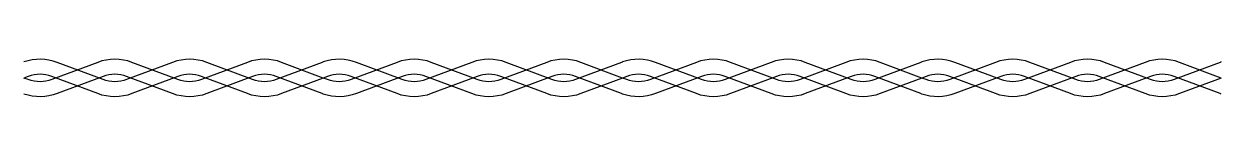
# Model space of a CAD drawing. Header units: millimetres. Extents: x 0 to 64, y -1 to 1.
import ezdxf

# ---------------------------------------------------------------- set-up
doc = ezdxf.new("R2010")
doc.units = ezdxf.units.MM
doc.layers.add('Provoloka', color=150, linetype='Continuous')

msp = doc.modelspace()

# ---------------------------------------------------------------- linework, layer by layer
at = {"layer": 'Provoloka'}
for points in [[(64, 0), (61.772, 0.835, 0.181187), (59.948, 0.835), (57.491, -0.086, -0.181187), (56.228, -0.086), (53.772, 0.835, 0.181187), (51.948, 0.835), (49.491, -0.086, -0.181187), (48.228, -0.086), (48, 0), (45.772, 0.835, 0.181187), (43.948, 0.835), (41.491, -0.086, -0.181187), (40.228, -0.086), (37.772, 0.835, 0.181187), (35.948, 0.835), (33.491, -0.086, -0.181187), (32.228, -0.086), (32, 0), (29.772, 0.835, 0.181187), (27.948, 0.835), (25.491, -0.086, -0.181187), (24.228, -0.086), (21.772, 0.835, 0.181187), (19.948, 0.835), (17.491, -0.086, -0.181187), (16.228, -0.086), (16, 0), (13.772, 0.835, 0.181187), (11.948, 0.835), (9.491, -0.086, -0.181187), (8.228, -0.086), (5.772, 0.835, 0.181187), (3.948, 0.835), (1.491, -0.086, -0.181187), (0.228, -0.086), (0, 0)], [(64, 0.854, 0.005349), (63.948, 0.835), (61.491, -0.086, -0.181187), (60.228, -0.086), (57.772, 0.835, 0.181187), (55.948, 0.835), (53.491, -0.086, -0.181187), (52.228, -0.086), (49.772, 0.835, 0.175669), (48, 0.854, 0.005349), (47.948, 0.835), (45.491, -0.086, -0.181187), (44.228, -0.086), (41.772, 0.835, 0.181187), (39.948, 0.835), (37.491, -0.086, -0.181187), (36.228, -0.086), (33.772, 0.835, 0.175669), (32, 0.854, 0.005349), (31.948, 0.835), (29.491, -0.086, -0.181187), (28.228, -0.086), (25.772, 0.835, 0.181187), (23.948, 0.835), (21.491, -0.086, -0.181187), (20.228, -0.086), (17.772, 0.835, 0.175669), (16, 0.854, 0.005349), (15.948, 0.835), (13.491, -0.086, -0.181187), (12.228, -0.086), (9.772, 0.835, 0.181187), (7.948, 0.835), (5.491, -0.086, -0.181187), (4.228, -0.086), (1.772, 0.835, 0.175669), (0, 0.854)], [(64, -0.854, -0.005349), (63.948, -0.835), (61.491, 0.086, 0.181187), (60.228, 0.086), (57.772, -0.835, -0.181187), (55.948, -0.835), (53.491, 0.086, 0.181187), (52.228, 0.086), (49.772, -0.835, -0.175669), (48, -0.854, -0.005349), (47.948, -0.835), (45.491, 0.086, 0.181187), (44.228, 0.086), (41.772, -0.835, -0.181187), (39.948, -0.835), (37.491, 0.086, 0.181187), (36.228, 0.086), (33.772, -0.835, -0.175669), (32, -0.854, -0.005349), (31.948, -0.835), (29.491, 0.086, 0.181187), (28.228, 0.086), (25.772, -0.835, -0.181187), (23.948, -0.835), (21.491, 0.086, 0.181187), (20.228, 0.086), (17.772, -0.835, -0.175669), (16, -0.854, -0.005349), (15.948, -0.835), (13.491, 0.086, 0.181187), (12.228, 0.086), (9.772, -0.835, -0.181187), (7.948, -0.835), (5.491, 0.086, 0.181187), (4.228, 0.086), (1.772, -0.835, -0.175669), (0, -0.854)], [(64, 0), (61.772, -0.835, -0.181187), (59.948, -0.835), (57.491, 0.086, 0.181187), (56.228, 0.086), (53.772, -0.835, -0.181187), (51.948, -0.835), (49.491, 0.086, 0.181187), (48.228, 0.086), (48, 0), (45.772, -0.835, -0.181187), (43.948, -0.835), (41.491, 0.086, 0.181187), (40.228, 0.086), (37.772, -0.835, -0.181187), (35.948, -0.835), (33.491, 0.086, 0.181187), (32.228, 0.086), (32, 0), (29.772, -0.835, -0.181187), (27.948, -0.835), (25.491, 0.086, 0.181187), (24.228, 0.086), (21.772, -0.835, -0.181187), (19.948, -0.835), (17.491, 0.086, 0.181187), (16.228, 0.086), (16, 0), (13.772, -0.835, -0.181187), (11.948, -0.835), (9.491, 0.086, 0.181187), (8.228, 0.086), (5.772, -0.835, -0.181187), (3.948, -0.835), (1.491, 0.086, 0.181187), (0.228, 0.086), (0, 0)]]:
    msp.add_lwpolyline(points, format="xyb", dxfattribs=at)

doc.saveas('drawing.dxf')
